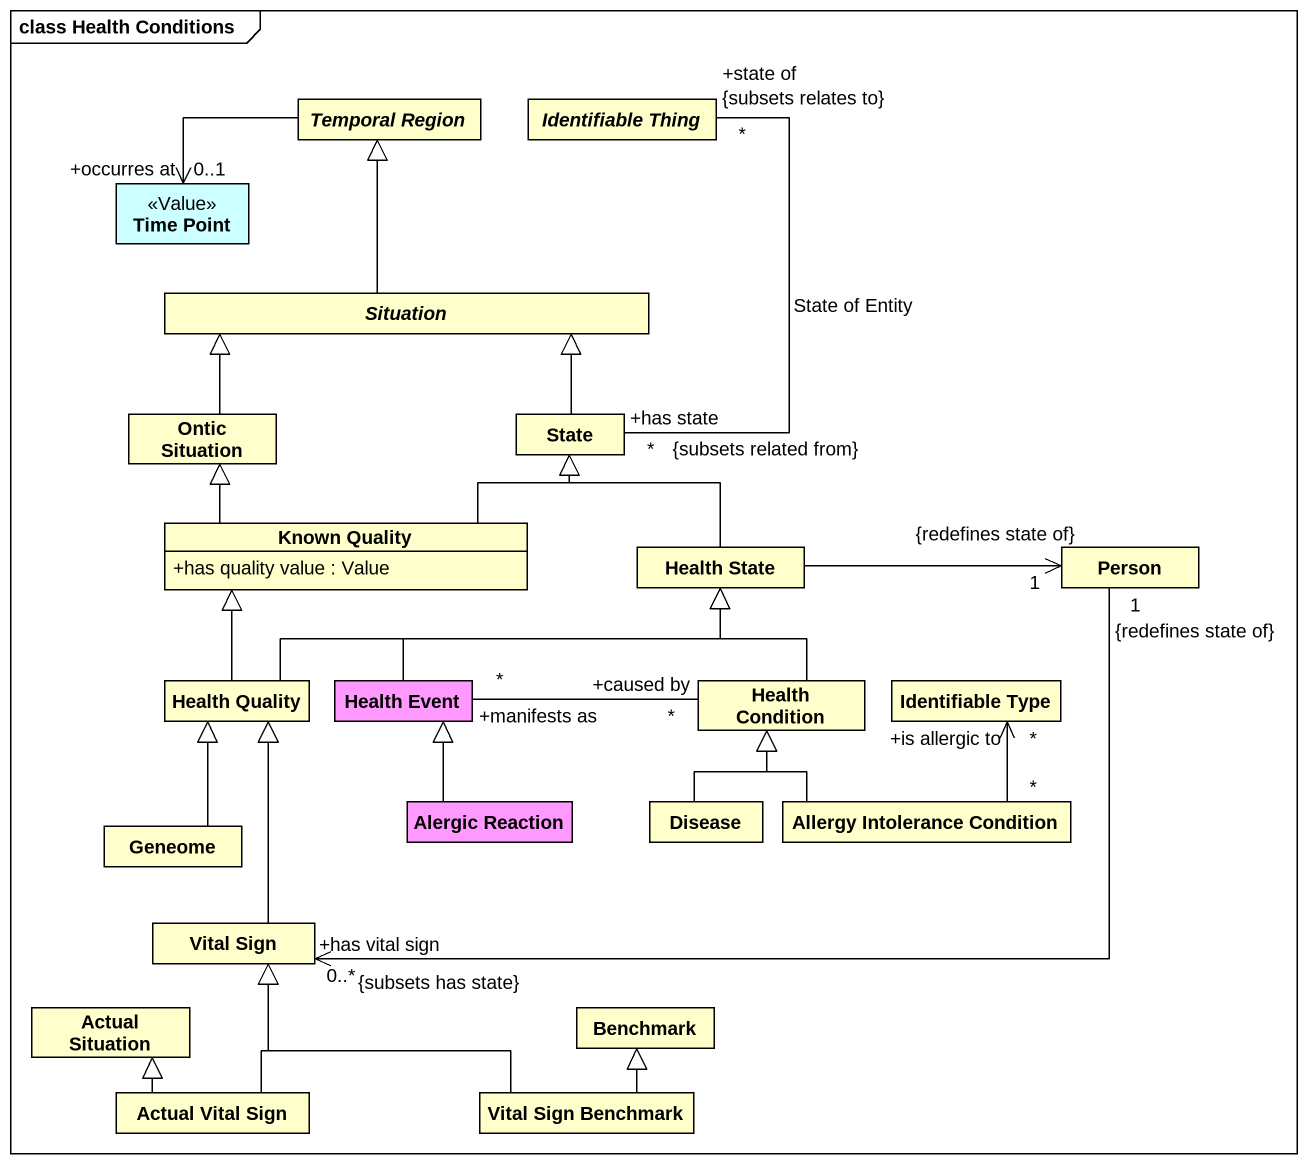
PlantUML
@startuml
mainframe class Health Conditions
hide circle
hide empty members
skinparam classAttributeIconSize 0
abstract class "Temporal Region" as Temporal_Region
abstract class "Identifiable Thing" as Identifiable_Thing
class "Time Point" as Time_Point <<Value>> #CCFFFF
abstract class Situation
class "Ontic Situation" as Ontic_Situation
class "State" as State_
class "Known Quality" as Known_Quality {
  +has quality value : Value
}
class "Health State" as Health_State
class "Person" as Person_
class "Health Quality" as Health_Quality
class "Health Event" as Health_Event #FF99FF
class "Health Condition" as Health_Condition
class "Identifiable Type" as Identifiable_Type
class Geneome
class "Alergic Reaction" as Alergic_Reaction #FF99FF
class Disease
class "Allergy Intolerance Condition" as Allergy_Intolerance
class "Vital Sign" as Vital_Sign
class "Actual Situation" as Actual_Situation
class Benchmark
class "Actual Vital Sign" as Actual_Vital_Sign
class "Vital Sign Benchmark" as Vital_Sign_Benchmark
Temporal_Region -left-> "+occurres at\n0..1" Time_Point
Situation -up-|> Temporal_Region
Ontic_Situation -up-|> Situation
State_ "+has state\n*\n{subsets related from}" -up- "+state of\n*\n{subsets relates to}" Identifiable_Thing : State of Entity
State_ -up-|> Situation
Known_Quality -up-|> Ontic_Situation
Known_Quality -right-|> State_
Health_State -up-|> State_
Health_State -right-> "1\n{redefines state of}" Person_
Person_ "1\n{redefines state of}" -left-> "0..*\n+has vital sign\n{subsets has state}" Vital_Sign
Health_Quality -up-|> Known_Quality
Health_Quality -right-|> Health_State
Health_Event -right-|> Health_State
Health_Condition -up-|> Health_State
Health_Condition "*\n+caused by" -left- "*\n+manifests as" Health_Event
Geneome -up-|> Health_Quality
Alergic_Reaction -up-|> Health_Event
Disease -up-|> Health_Condition
Allergy_Intolerance -up-|> Health_Condition
Allergy_Intolerance "*" -up-> "*\n+is allergic to" Identifiable_Type
Vital_Sign -up-|> Health_Quality
Actual_Vital_Sign -up-|> Vital_Sign
Actual_Vital_Sign -up-|> Actual_Situation
Vital_Sign_Benchmark -left-|> Vital_Sign
Vital_Sign_Benchmark -up-|> Benchmark
@enduml
